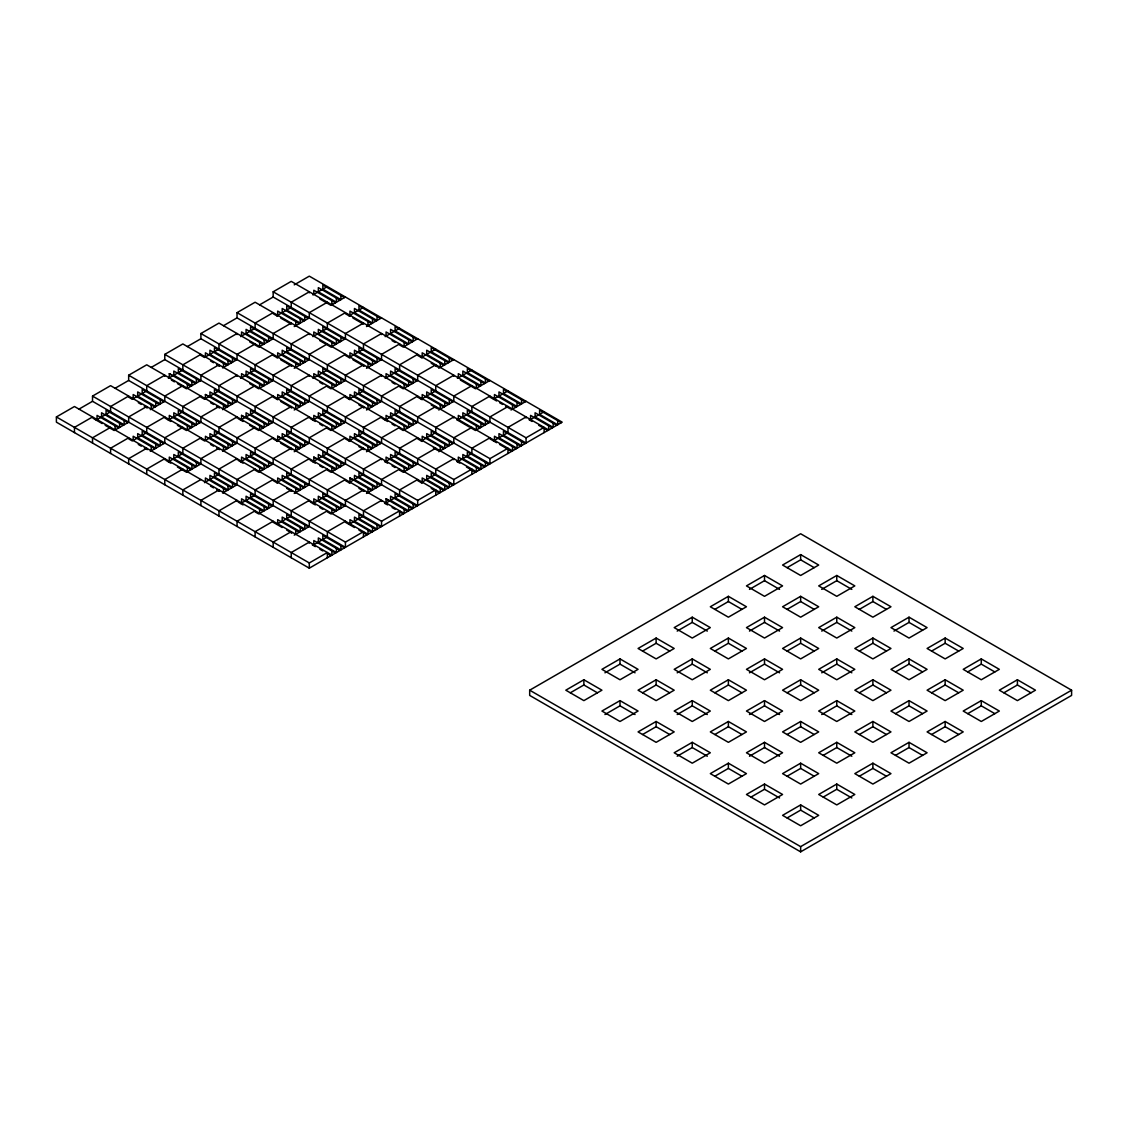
<?xml version="1.0" encoding="UTF-8"?>
<svg xmlns="http://www.w3.org/2000/svg" width="1128" height="1128" viewBox="0 0 1128 1128"><rect width="100%" height="100%" fill="white"/><g stroke="black" fill="none" stroke-linecap="round" stroke-linejoin="round"><path stroke-width="1.5" d="M294.239 284.848L309.298 276.148L562.195 422.168L309.298 568.174L56.4 422.168L56.4 416.951L74.462 406.517L331.872 555.131L331.872 550.957M92.524 396.083L345.422 542.103L345.422 547.32L92.524 401.3L92.524 396.083L110.586 385.663L368.01 534.277L368.01 530.104M128.662 375.229L381.546 521.235L381.546 526.452L128.662 380.446L128.662 375.229L146.725 364.809L404.134 513.423L404.134 509.25L407.744 511.336L386.072 498.816L386.072 502.989M164.787 354.375L417.684 500.381L417.684 505.598L164.787 359.592L164.787 354.375L182.849 343.941L440.258 492.555L440.258 488.382M200.911 333.521L453.808 479.527L453.808 484.744L200.911 338.724L200.911 333.521L218.973 323.087L476.383 471.701L476.383 467.528M237.035 312.653L489.933 458.659L489.933 463.876L237.035 317.87L237.035 312.653L255.111 302.233L512.521 450.847L512.521 446.674M273.173 291.799L526.071 437.805L526.071 443.022L273.173 297.017L273.173 291.799L291.236 281.365L548.645 429.979L548.645 425.82M78.974 409.126L92.524 401.3M115.112 388.272L128.662 380.446M151.237 367.404L164.787 359.592M187.361 346.55L200.911 338.724M223.499 325.696L237.035 317.87M259.623 304.828L273.173 297.017M128.662 396.083L110.586 406.517L110.586 411.734L96.148 420.081M200.911 354.375L182.849 364.809L182.849 370.012L168.396 378.359M273.173 312.653L255.111 323.087L255.111 328.304L240.659 336.637M132.272 399.213L146.725 390.88L146.725 385.663L164.787 375.229L164.787 376.273M204.52 357.505L218.973 349.158L218.973 343.941L237.035 333.521L237.035 334.565M276.783 315.784L291.236 307.436L291.236 302.233L309.298 291.799L309.298 292.843M312.907 294.93L327.36 286.582M150.334 409.647L164.787 401.3L164.787 396.083L182.849 385.663L182.849 386.707L186.458 388.793L200.911 380.446L200.911 375.229L218.973 364.809L218.973 365.839M222.583 367.925L237.035 359.592L237.035 354.375L255.111 343.941L255.111 344.985L258.721 347.072L273.173 338.724L273.173 333.521L291.236 323.087L291.236 324.131L286.724 321.522M294.239 326.556L309.298 317.87L309.298 312.653L327.36 302.233L327.36 303.277L330.969 305.35L345.422 297.017M128.662 437.805L110.586 448.239L110.586 453.456M200.911 396.083L182.849 406.517L182.849 411.734L168.396 420.081M273.173 354.375L255.111 364.809L255.111 370.012L240.659 378.359M345.422 312.653L327.36 323.087L327.36 328.304L312.907 336.637M132.272 440.935L146.725 432.588L146.725 427.371L164.787 416.951L164.787 417.994M204.52 399.213L218.973 390.88L218.973 385.663L237.035 375.229L237.035 376.273M276.783 357.505L291.236 349.158L291.236 343.941L309.298 333.521L309.298 334.565M349.031 315.784L363.484 307.436M150.334 451.369L164.787 443.022L164.787 437.805L182.849 427.371L182.849 428.414M222.583 409.647L237.035 401.3L237.035 396.083L255.111 385.663L255.111 386.707L258.721 388.793L273.173 380.446L273.173 375.229L291.236 364.809L291.236 365.839M294.239 368.278L309.298 359.592L309.298 354.375L327.36 343.941L327.36 344.985L330.969 347.072L345.422 338.724L345.422 333.521L363.484 323.087L363.484 324.131L358.972 321.522M366.501 326.556L381.546 317.87M200.911 437.805L182.849 448.239L182.849 453.456L168.396 461.789M273.173 396.083L255.111 406.517L255.111 411.734L240.659 420.081M345.422 354.375L327.36 364.809L327.36 370.012L312.907 378.359M204.52 440.935L218.973 432.588L218.973 427.371L237.035 416.951L237.035 417.994M276.783 399.213L291.236 390.88L291.236 385.663L309.298 375.229L309.298 376.273M349.031 357.505L363.484 349.158L363.484 343.941L381.546 333.521L381.546 334.565M385.17 336.637L399.622 328.304M222.583 451.369L237.035 443.022L237.035 437.805L255.111 427.371L255.111 428.414M294.239 410L309.298 401.3L309.298 396.083L327.36 385.663L327.36 386.707L330.969 388.793L345.422 380.446L345.422 375.229L363.484 364.809L363.484 365.839M366.501 368.278L381.546 359.592L381.546 354.375L399.622 343.941L399.622 344.985L403.232 347.072L417.684 338.724M200.911 479.527L182.849 489.947L182.849 495.164M273.173 437.805L255.111 448.239L255.111 453.456L240.659 461.789M345.422 396.083L327.36 406.517L327.36 411.734L312.907 420.081M417.684 354.375L399.622 364.809L399.622 370.012L385.17 378.359M204.52 482.657L218.973 474.31L218.973 469.093L237.035 458.659L237.035 459.702M276.783 440.935L291.236 432.588L291.236 427.371L309.298 416.951L309.298 417.994M349.031 399.213L363.484 390.88L363.484 385.663L381.546 375.229L381.546 376.273M421.294 357.505L435.746 349.158M222.583 493.077L237.035 484.744L237.035 479.527L255.111 469.093L255.111 470.136L258.721 472.223L273.173 463.876L273.173 458.659L291.236 448.239L291.236 449.282M294.239 451.708L309.298 443.022L309.298 437.805L327.36 427.371L327.36 428.414L330.969 430.501L345.422 422.168L345.422 416.951L363.484 406.517L363.484 407.56M366.501 410L381.546 401.3L381.546 396.083L399.622 385.663L399.622 386.707L403.232 388.793L417.684 380.446L417.684 375.229L435.746 364.809L435.746 365.839M438.75 368.278L453.808 359.592M273.173 479.527L255.111 489.947L255.111 495.164L240.659 503.511M345.422 437.805L327.36 448.239L327.36 453.456L312.907 461.789M417.684 396.083L399.622 406.517L399.622 411.734L385.17 420.081M276.783 482.657L291.236 474.31L291.236 469.093L309.298 458.659L309.298 459.702M349.031 440.935L363.484 432.588L363.484 427.371L381.546 416.951L381.546 417.994M421.294 399.213L435.746 390.88L435.746 385.663L453.808 375.229L453.808 376.273M457.418 378.359L471.871 370.012M294.239 493.429L309.298 484.744L309.298 479.527L327.36 469.093L327.36 470.136L330.969 472.223L345.422 463.876L345.422 458.659L363.484 448.239L363.484 449.282M366.501 451.708L381.546 443.022L381.546 437.805L399.622 427.371L399.622 428.414L403.232 430.501L417.684 422.168L417.684 416.951L435.746 406.517L435.746 407.56M438.75 410L453.808 401.3L453.808 396.083L471.871 385.663L471.871 386.707L475.48 388.793L489.933 380.446M273.173 521.235L255.111 531.669L255.111 536.886M345.422 479.527L327.36 489.947L327.36 495.164L312.907 503.511M417.684 437.805L399.622 448.239L399.622 453.456L385.17 461.789M489.933 396.083L471.871 406.517L471.871 411.734L457.418 420.081M276.783 524.365L291.236 516.032L291.236 510.815L309.298 500.381L309.298 501.424M349.031 482.657L363.484 474.31L363.484 469.093L381.546 458.659L381.546 459.702M421.294 440.935L435.746 432.588L435.746 427.371L453.808 416.951L453.808 417.994M493.556 399.213L507.995 390.88M435.746 448.239L417.684 458.659L417.684 463.876L403.232 472.223L399.622 470.136L399.622 469.093L381.546 479.527L381.546 484.744L366.501 493.429M507.995 406.517L489.933 416.951L489.933 422.168L475.48 430.501L471.871 428.414L471.871 427.371L453.808 437.805L453.808 443.022L438.75 451.708M294.239 535.151L309.298 526.452L309.298 521.235L327.36 510.815L327.36 511.858L330.969 513.945L345.422 505.598L345.422 500.381L363.484 489.947L363.484 490.99M511.012 410L526.071 401.3M345.422 521.235L327.36 531.669L327.36 536.886L312.907 545.233M417.684 479.527L399.622 489.947L399.622 495.164L385.17 503.511M489.933 437.805L471.871 448.239L471.871 453.456L457.418 461.789M349.031 524.365L363.484 516.032L363.484 510.815L381.546 500.381L381.546 501.424M421.294 482.657L435.746 474.31L435.746 469.093L453.808 458.659L453.808 459.702M493.556 440.935L507.995 432.588L507.995 427.371L526.071 416.951L526.071 417.994M529.681 420.081L544.133 411.734M56.4 416.951L309.298 562.957L327.36 552.523L327.36 557.74M345.422 542.103L363.484 531.669L363.484 536.886M381.546 521.235L399.622 510.815L399.622 516.032M417.684 500.381L435.746 489.947L435.746 495.164M453.808 479.527L471.871 469.093L471.871 474.31M489.933 458.659L507.995 448.239L507.995 453.456M526.071 437.805L544.133 427.371L544.133 432.588M529.681 690.195L800.64 533.755L1071.6 690.195L1071.6 695.412L800.64 851.851L529.681 695.412L529.681 690.195L800.64 846.635L1071.6 690.195M583.867 679.761L565.805 690.195L583.867 700.629L601.929 690.195L583.867 679.761L583.867 684.978L570.317 692.803M620.005 658.907L601.929 669.341L620.005 679.761L638.067 669.341L620.005 658.907L620.005 664.124L604.946 672.81M656.129 638.053L638.067 648.473L656.129 658.907L674.191 648.473L656.129 638.053L656.129 643.256L642.579 651.082M692.254 617.185L674.191 627.619L692.254 638.053L710.316 627.619L692.254 617.185L692.254 622.402L707.312 631.088M728.378 596.331L710.316 606.765L728.378 617.185L746.454 606.765L728.378 596.331L728.378 601.548L714.842 609.374M764.516 575.477L746.454 585.897L764.516 596.331L782.578 585.897L764.516 575.477L764.516 580.68L749.457 589.38M800.64 554.609L782.578 565.043L800.64 575.477L818.702 565.043L800.64 554.609L800.64 559.826L787.09 567.652M677.195 631.088L692.254 622.402M620.005 700.629L601.929 711.049L620.005 721.483L638.067 711.049L620.005 700.629L620.005 705.832L604.946 714.532M656.129 679.761L638.067 690.195L656.129 700.629L674.191 690.195L656.129 679.761L656.129 684.978L642.579 692.803M692.254 658.907L674.191 669.341L692.254 679.761L710.316 669.341L692.254 658.907L692.254 664.124L707.312 672.81M728.378 638.053L710.316 648.473L728.378 658.907L746.454 648.473L728.378 638.053L728.378 643.256L714.842 651.082M764.516 617.185L746.454 627.619L764.516 638.053L782.578 627.619L764.516 617.185L764.516 622.402L749.457 631.088M800.64 596.331L782.578 606.765L800.64 617.185L818.702 606.765L800.64 596.331L800.64 601.548L787.09 609.374M836.764 575.477L818.702 585.897L836.764 596.331L854.827 585.897L836.764 575.477L836.764 580.68L851.823 589.38M677.195 672.81L692.254 664.124M821.72 589.38L836.764 580.68M656.129 721.483L638.067 731.903L656.129 742.337L674.191 731.903L656.129 721.483L656.129 726.7L642.579 734.511M692.254 700.629L674.191 711.049L692.254 721.483L710.316 711.049L692.254 700.629L692.254 705.832L677.195 714.532M728.378 679.761L710.316 690.195L728.378 700.629L746.454 690.195L728.378 679.761L728.378 684.978L714.842 692.803M764.516 658.907L746.454 669.341L764.516 679.761L782.578 669.341L764.516 658.907L764.516 664.124L749.457 672.81M800.64 638.053L782.578 648.473L800.64 658.907L818.702 648.473L800.64 638.053L800.64 643.256L814.19 651.082M836.764 617.185L818.702 627.619L836.764 638.053L854.827 627.619L836.764 617.185L836.764 622.402L851.823 631.088M872.889 596.331L854.827 606.765L872.889 617.185L890.965 606.765L872.889 596.331L872.889 601.548L859.353 609.374M787.09 651.082L800.64 643.256M821.72 631.088L836.764 622.402M692.254 742.337L674.191 752.771L692.254 763.191L710.316 752.771L692.254 742.337L692.254 747.554L707.312 756.239M728.378 721.483L710.316 731.903L728.378 742.337L746.454 731.903L728.378 721.483L728.378 726.7L714.842 734.511M764.516 700.629L746.454 711.049L764.516 721.483L782.578 711.049L764.516 700.629L764.516 705.832L779.561 714.532M800.64 679.761L782.578 690.195L800.64 700.629L818.702 690.195L800.64 679.761L800.64 684.978L787.09 692.803M836.764 658.907L818.702 669.341L836.764 679.761L854.827 669.341L836.764 658.907L836.764 664.124L821.72 672.81M872.889 638.053L854.827 648.473L872.889 658.907L890.965 648.473L872.889 638.053L872.889 643.256L859.353 651.082M909.027 617.185L890.965 627.619L909.027 638.053L927.089 627.619L909.027 617.185L909.027 622.402L893.968 631.088M677.195 756.239L692.254 747.554M749.457 714.532L764.516 705.832M728.378 763.191L710.316 773.625L728.378 784.059L746.454 773.625L728.378 763.191L728.378 768.408L741.928 776.233M764.516 742.337L746.454 752.771L764.516 763.191L782.578 752.771L764.516 742.337L764.516 747.554L749.457 756.239M800.64 721.483L782.578 731.903L800.64 742.337L818.702 731.903L800.64 721.483L800.64 726.7L787.09 734.511M836.764 700.629L818.702 711.049L836.764 721.483L854.827 711.049L836.764 700.629L836.764 705.832L851.823 714.532M872.889 679.761L854.827 690.195L872.889 700.629L890.965 690.195L872.889 679.761L872.889 684.978L886.439 692.803M909.027 658.907L890.965 669.341L909.027 679.761L927.089 669.341L909.027 658.907L909.027 664.124L895.477 671.935M945.151 638.053L927.089 648.473L945.151 658.907L963.213 648.473L945.151 638.053L945.151 643.256L931.601 651.082M714.842 776.233L728.378 768.408M821.72 714.532L836.764 705.832M859.353 692.803L872.889 684.978M764.516 784.059L746.454 794.479L764.516 804.913L782.578 794.479L764.516 784.059L764.516 789.276L779.561 797.961M800.64 763.191L782.578 773.625L800.64 784.059L818.702 773.625L800.64 763.191L800.64 768.408L787.09 776.233M836.764 742.337L818.702 752.771L836.764 763.191L854.827 752.771L836.764 742.337L836.764 747.554L851.823 756.239M872.889 721.483L854.827 731.903L872.889 742.337L890.965 731.903L872.889 721.483L872.889 726.7L886.439 734.511M909.027 700.629L890.965 711.049L909.027 721.483L927.089 711.049L909.027 700.629L909.027 705.832L895.477 713.657M945.151 679.761L927.089 690.195L945.151 700.629L963.213 690.195L945.151 679.761L945.151 684.978L931.601 692.803M981.275 658.907L963.213 669.341L981.275 679.761L999.337 669.341L981.275 658.907L981.275 664.124L967.725 671.935M750.966 797.087L764.516 789.276M823.214 755.379L836.764 747.554M859.353 734.511L872.889 726.7M800.64 804.913L782.578 815.347L800.64 825.766L818.702 815.347L800.64 804.913L800.64 810.13L787.09 817.955M836.764 784.059L818.702 794.479L836.764 804.913L854.827 794.479L836.764 784.059L836.764 789.276L851.823 797.961M872.889 763.191L854.827 773.625L872.889 784.059L890.965 773.625L872.889 763.191L872.889 768.408L859.353 776.233M909.027 742.337L890.965 752.771L909.027 763.191L927.089 752.771L909.027 742.337L909.027 747.554L895.477 755.379M945.151 721.483L927.089 731.903L945.151 742.337L963.213 731.903L945.151 721.483L945.151 726.7L931.601 734.511M981.275 700.629L963.213 711.049L981.275 721.483L999.337 711.049L981.275 700.629L981.275 705.832L994.825 713.657M1017.414 679.761L999.337 690.195L1017.414 700.629L1035.476 690.195L1017.414 679.761L1017.414 684.978L1030.95 692.803M823.214 797.087L836.764 789.276M967.725 713.657L981.275 705.832M1003.864 692.803L1017.414 684.978M800.64 559.826L814.19 567.652M872.889 601.548L886.439 609.374M909.027 622.402L922.577 630.228M945.151 643.256L958.701 651.082M981.275 664.124L994.825 671.935M344.519 297.538L322.848 285.017L322.848 289.191L340.91 299.625L340.91 295.451M380.644 318.392L358.972 305.871L358.972 310.045L377.034 320.479L377.034 316.305M416.782 339.246L395.096 326.739L395.096 330.913L413.158 341.333L413.158 337.159M452.906 360.114L431.234 347.593L431.234 351.767L449.296 362.201L449.296 358.027M489.03 380.968L467.359 368.447L467.359 372.621L485.421 383.055L485.421 378.881M525.169 401.822L503.483 389.315L503.483 393.489L521.545 403.909L521.545 399.735M561.293 422.69L539.607 410.169L539.607 414.343L557.683 424.777L557.683 420.603M340.007 300.147L318.336 287.626L318.336 291.799L336.398 302.233L336.398 298.06M376.132 321.001L354.46 308.48L354.46 312.653L372.522 323.087L372.522 318.914M412.256 341.854L390.584 329.348L390.584 333.521L408.646 343.941L408.646 339.768M448.394 362.722L426.708 350.202L426.708 354.375L444.77 364.809L444.77 360.636M484.518 383.576L462.847 371.056L462.847 375.229L480.909 385.663L480.909 381.49M520.642 404.43L498.971 391.924L498.971 396.083L517.033 406.517L517.033 402.344M556.781 425.298L535.095 412.777L535.095 416.951L553.157 427.371L553.157 423.211M335.495 302.755L313.81 290.234L313.81 294.408M371.62 323.609L349.948 311.088L349.948 315.262M407.744 344.463L386.072 331.956L386.072 336.116M443.868 365.331L422.196 352.81L422.196 356.984M480.006 386.185L458.32 373.664L458.32 377.838M516.13 407.039L494.459 394.532L494.459 398.692M552.255 427.893L530.583 415.386L530.583 419.56M319.83 298.92L326.457 302.755M345.422 313.697L349.948 316.305M352.951 318.04L358.069 321.001M392.093 340.642L395.096 342.376M417.684 355.419L422.196 358.027M431.234 363.244L437.847 367.065M460.435 380.094L469.459 385.311M489.933 397.126L496.56 400.962M499.577 402.696L502.58 404.43M505.598 406.165L510.11 408.773M529.074 419.729L532.092 421.463M538.705 425.298L547.743 430.501M764.516 580.68L779.561 589.38M800.64 601.548L814.19 609.374M872.889 643.256L886.439 651.082M909.027 664.124L922.577 671.935M945.151 684.978L958.701 692.803M308.395 318.392L286.724 305.871L286.724 310.045L304.786 320.479L304.786 316.305M344.519 339.246L322.848 326.739L322.848 330.913L340.91 341.333L340.91 337.159M380.644 360.114L358.972 347.593L358.972 351.767L377.034 362.201L377.034 358.027M416.782 380.968L395.096 368.447L395.096 372.621L413.158 383.055L413.158 378.881M452.906 401.822L431.234 389.315L431.234 393.489L449.296 403.909L449.296 399.735M489.03 422.69L467.359 410.169L467.359 414.343L485.421 424.777L485.421 420.603M525.169 443.544L503.483 431.023L503.483 435.196L521.545 445.63L521.545 441.457M303.883 321.001L282.197 308.48L282.197 312.653L300.259 323.087L300.259 318.914M340.007 341.854L318.336 329.348L318.336 333.521L336.398 343.941L336.398 339.768M376.132 362.722L354.46 350.202L354.46 354.375L372.522 364.809L372.522 360.636M412.256 383.576L390.584 371.056L390.584 375.229L408.646 385.663L408.646 381.49M448.394 404.43L426.708 391.924L426.708 396.083L444.77 406.517L444.77 402.344M484.518 425.298L462.847 412.777L462.847 416.951L480.909 427.371L480.909 423.211M520.642 446.152L498.971 433.631L498.971 437.805L517.033 448.239L517.033 444.065M299.357 323.609L277.685 311.088L277.685 315.262M335.495 344.463L313.81 331.956L313.81 336.116M371.62 365.331L349.948 352.81L349.948 356.984M407.744 386.185L386.072 373.664L386.072 377.838M443.868 407.039L422.196 394.532L422.196 398.692M480.006 427.893L458.32 415.386L458.32 419.56M516.13 448.761L494.459 436.24L494.459 440.413M273.173 313.697L277.685 316.305M280.689 318.04L285.807 321.001M319.83 340.642L326.457 344.463M345.422 355.419L349.948 358.027M352.951 359.762L358.069 362.722M358.972 363.244L364.09 366.191M392.093 382.364L395.096 384.098M417.684 397.126L422.196 399.735M431.234 404.952L437.847 408.773M456.826 419.729L459.829 421.463M460.435 421.816L469.459 427.033M489.933 438.848L496.56 442.669M499.577 444.418L502.58 446.152M503.483 446.674L511.618 451.369M728.378 601.548L741.928 609.374M764.516 622.402L779.561 631.088M836.764 664.124L851.823 672.81M909.027 705.832L922.577 713.657M945.151 726.7L958.701 734.511M272.271 339.246L250.585 326.739L250.585 330.913L268.647 341.333L268.647 337.159M308.395 360.114L286.724 347.593L286.724 351.767L304.786 362.201L304.786 358.027M344.519 380.968L322.848 368.447L322.848 372.621L340.91 383.055L340.91 378.881M380.644 401.822L358.972 389.315L358.972 393.489L377.034 403.909L377.034 399.735M416.782 422.69L395.096 410.169L395.096 414.343L413.158 424.777L413.158 420.603M452.906 443.544L431.234 431.023L431.234 435.196L449.296 445.63L449.296 441.457M489.03 464.398L467.359 451.891L467.359 456.064L485.421 466.484L485.421 462.311M267.745 341.854L246.073 329.348L246.073 333.521L264.135 343.941L264.135 339.768M303.883 362.722L282.197 350.202L282.197 354.375L300.259 364.809L300.259 360.636M340.007 383.576L318.336 371.056L318.336 375.229L336.398 385.663L336.398 381.49M376.132 404.43L354.46 391.924L354.46 396.083L372.522 406.517L372.522 402.344M412.256 425.298L390.584 412.777L390.584 416.951L408.646 427.371L408.646 423.211M448.394 446.152L426.708 433.631L426.708 437.805L444.77 448.239L444.77 444.065M484.518 467.006L462.847 454.499L462.847 458.659L480.909 469.093L480.909 464.919M263.233 344.463L241.561 331.956L241.561 336.116M299.357 365.331L277.685 352.81L277.685 356.984M335.495 386.185L313.81 373.664L313.81 377.838M371.62 407.039L349.948 394.532L349.948 398.692M407.744 427.893L386.072 415.386L386.072 419.56M443.868 448.761L422.196 436.24L422.196 440.413M480.006 469.615L458.32 457.094L458.32 461.267M249.683 341.854L254.195 344.463M273.173 355.419L277.685 358.027M280.689 359.762L285.807 362.722M286.724 363.244L291.842 366.191M319.83 382.364L322.848 384.098M345.422 397.126L349.948 399.735M358.972 404.952L364.09 407.913M382.759 418.685L387.581 421.463M392.093 424.072L395.096 425.82M417.684 438.848L422.196 441.457M433.335 447.886L437.847 450.495M456.826 461.451L459.829 463.185M466.456 467.006L475.48 472.223M728.378 643.256L741.928 651.082M764.516 664.124L779.561 672.81M800.64 684.978L814.19 692.803M909.027 747.554L922.577 755.379M236.133 360.114L214.461 347.593L214.461 351.767L232.523 362.201L232.523 358.027M272.271 380.968L250.585 368.447L250.585 372.621L268.647 383.055L268.647 378.881M308.395 401.822L286.724 389.315L286.724 393.489L304.786 403.909L304.786 399.735M344.519 422.69L322.848 410.169L322.848 414.343L340.91 424.777L340.91 420.603M380.644 443.544L358.972 431.023L358.972 435.196L377.034 445.63L377.034 441.457M416.782 464.398L395.096 451.891L395.096 456.064L413.158 466.484L413.158 462.311M452.906 485.266L431.234 472.745L431.234 476.918L449.296 487.352L449.296 483.179M231.621 362.722L209.949 350.202L209.949 354.375L228.011 364.809L228.011 360.636M267.745 383.576L246.073 371.056L246.073 375.229L264.135 385.663L264.135 381.49M303.883 404.43L282.197 391.924L282.197 396.083L300.259 406.517L300.259 402.344M340.007 425.298L318.336 412.777L318.336 416.951L336.398 427.371L336.398 423.211M376.132 446.152L354.46 433.631L354.46 437.805L372.522 448.239L372.522 444.065M412.256 467.006L390.584 454.499L390.584 458.659L408.646 469.093L408.646 464.919M448.394 487.86L426.708 475.353L426.708 479.527L444.77 489.947L444.77 485.787M227.109 365.331L205.423 352.81L205.423 356.984M263.233 386.185L241.561 373.664L241.561 377.838M299.357 407.039L277.685 394.532L277.685 398.692M335.495 427.893L313.81 415.386L313.81 419.56M371.62 448.761L349.948 436.24L349.948 440.413M407.744 469.615L386.072 457.094L386.072 461.267M443.868 490.469L422.196 477.962L422.196 482.135M200.911 355.419L203.928 357.153M210.541 360.974L213.559 362.722M216.562 364.457L219.579 366.191M249.683 383.576L254.195 386.185M273.173 397.126L277.685 399.735M280.689 401.483L285.807 404.43M286.724 404.952L291.842 407.913M310.496 418.685L315.318 421.463M319.83 424.072L322.848 425.82M345.422 438.848L349.948 441.457M358.972 446.674L364.09 449.621M384.563 461.451L387.581 463.185M392.093 465.793L395.096 467.528M417.684 480.57L422.196 483.179M431.234 488.382L439.356 493.077M656.129 643.256L669.679 651.082M728.378 684.978L741.928 692.803M800.64 726.7L814.19 734.511M872.889 768.408L886.439 776.233M200.008 380.968L178.337 368.447L178.337 372.621L196.399 383.055L196.399 378.881M236.133 401.822L214.461 389.315L214.461 393.489L232.523 403.909L232.523 399.735M272.271 422.69L250.585 410.169L250.585 414.343L268.647 424.777L268.647 420.603M308.395 443.544L286.724 431.023L286.724 435.196L304.786 445.63L304.786 441.457M344.519 464.398L322.848 451.891L322.848 456.064L340.91 466.484L340.91 462.311M380.644 485.266L358.972 472.745L358.972 476.918L377.034 487.352L377.034 483.179M416.782 506.119L395.096 493.599L395.096 497.772L413.158 508.206L413.158 504.033M195.496 383.576L173.811 371.056L173.811 375.229L191.887 385.663L191.887 381.49M231.621 404.43L209.949 391.924L209.949 396.083L228.011 406.517L228.011 402.344M267.745 425.298L246.073 412.777L246.073 416.951L264.135 427.371L264.135 423.211M303.883 446.152L282.197 433.631L282.197 437.805L300.259 448.239L300.259 444.065M340.007 467.006L318.336 454.499L318.336 458.659L336.398 469.093L336.398 464.919M376.132 487.86L354.46 475.353L354.46 479.527L372.522 489.947L372.522 485.787M412.256 508.728L390.584 496.207L390.584 500.381L408.646 510.815L408.646 506.641M169.299 377.838L169.299 373.664L190.97 386.185L187.361 384.098L187.361 388.272M205.423 398.692L205.423 394.532L227.109 407.039L223.499 404.952L223.499 409.126M241.561 419.56L241.561 415.386L263.233 427.893L259.623 425.82L259.623 429.979M277.685 440.413L277.685 436.24L299.357 448.761L295.748 446.674L295.748 450.847M313.81 461.267L313.81 457.094L335.495 469.615L331.872 467.528L331.872 471.701M349.948 482.135L349.948 477.962L371.62 490.469L368.01 488.382L368.01 492.555M169.299 373.664L172.908 375.751M205.423 394.532L209.047 396.605M241.561 415.386L245.171 417.473M277.685 436.24L281.295 438.327M313.81 457.094L317.419 459.181M349.948 477.962L353.558 480.049M386.072 498.816L389.682 500.902M171.414 380.094L174.417 381.842M177.434 383.576L181.946 386.185M200.911 397.126L203.928 398.875M210.541 402.696L213.559 404.43M216.562 406.165L219.579 407.913M238.248 418.685L243.056 421.463M249.683 425.298L258.721 430.501L273.173 422.168L273.173 416.951L291.236 406.517L291.236 407.56M273.173 438.848L277.685 441.457M280.689 443.191L285.807 446.152M286.724 446.674L291.842 449.621M310.496 460.407L315.318 463.185M319.83 465.793L322.848 467.528M345.422 480.57L349.948 483.179M358.972 488.382L364.09 491.343M384.563 503.159L387.581 504.907M392.093 507.515L395.096 509.25M398.72 511.336L403.232 513.945M620.005 664.124L635.05 672.81M656.129 684.978L669.679 692.803M692.254 705.832L707.312 714.532M728.378 726.7L741.928 734.511M764.516 747.554L779.561 756.239M800.64 768.408L814.19 776.233M163.884 401.822L142.198 389.315L142.198 393.489L160.275 403.909L160.275 399.735M200.008 422.69L178.337 410.169L178.337 414.343L196.399 424.777L196.399 420.603M236.133 443.544L214.461 431.023L214.461 435.196L232.523 445.63L232.523 441.457M272.271 464.398L250.585 451.891L250.585 456.064L268.647 466.484L268.647 462.311M308.395 485.266L286.724 472.745L286.724 476.918L304.786 487.352L304.786 483.179M344.519 506.119L322.848 493.599L322.848 497.772L340.91 508.206L340.91 504.033M380.644 526.973L358.972 514.467L358.972 518.626L377.034 529.06L377.034 524.887M159.358 404.43L137.686 391.924L137.686 396.083L155.749 406.517L155.749 402.344M195.496 425.298L173.811 412.777L173.811 416.951L191.887 427.371L191.887 423.211M231.621 446.152L209.949 433.631L209.949 437.805L228.011 448.239L228.011 444.065M267.745 467.006L246.073 454.499L246.073 458.659L264.135 469.093L264.135 464.919M303.883 487.86L282.197 475.353L282.197 479.527L300.259 489.947L300.259 485.787M340.007 508.728L318.336 496.207L318.336 500.381L336.398 510.815L336.398 506.641M376.132 529.582L354.46 517.075L354.46 521.235L372.522 531.669L372.522 527.495M154.846 407.039L133.174 394.532L133.174 398.692M190.97 427.893L169.299 415.386L169.299 419.56M227.109 448.761L205.423 436.24L205.423 440.413M263.233 469.615L241.561 457.094L241.561 461.267M299.357 490.469L277.685 477.962L277.685 482.135M335.495 511.336L313.81 498.816L313.81 502.989M371.62 532.19L349.948 519.67L349.948 523.843M128.662 397.126L131.666 398.875M138.293 402.696L141.296 404.43M144.313 406.165L147.317 407.913M165.985 418.685L170.807 421.463M177.434 425.298L186.458 430.501L200.911 422.168L200.911 416.951L218.973 406.517L218.973 407.56M200.911 438.848L203.928 440.583M210.541 444.418L213.559 446.152M216.562 447.886L219.579 449.621M238.248 460.407L243.056 463.185M273.173 480.57L277.685 483.179M286.724 488.382L291.842 491.343M310.496 502.115L315.318 504.907M319.83 507.515L322.848 509.25M345.422 522.278L354.46 527.495M358.972 530.104L367.108 534.799M583.867 684.978L597.417 692.803M620.005 705.832L635.05 714.532M656.129 726.7L669.679 734.511M800.64 810.13L814.19 817.955M127.746 422.69L106.074 410.169L106.074 414.343L124.136 424.777L124.136 420.603M163.884 443.544L142.198 431.023L142.198 435.196L160.275 445.63L160.275 441.457M200.008 464.398L178.337 451.891L178.337 456.064L196.399 466.484L196.399 462.311M236.133 485.266L214.461 472.745L214.461 476.918L232.523 487.352L232.523 483.179M272.271 506.119L250.585 493.599L250.585 497.772L268.647 508.206L268.647 504.033M308.395 526.973L286.724 514.467L286.724 518.626L304.786 529.06L304.786 524.887M344.519 547.841L322.848 535.321L322.848 539.494L340.91 549.914L340.91 545.755M123.234 425.298L101.562 412.777L101.562 416.951L119.624 427.371L119.624 423.211M159.358 446.152L137.686 433.631L137.686 437.805L155.749 448.239L155.749 444.065M195.496 467.006L173.811 454.499L173.811 458.659L191.887 469.093L191.887 464.919M231.621 487.86L209.949 475.353L209.949 479.527L228.011 489.947L228.011 485.787M267.745 508.728L246.073 496.207L246.073 500.381L264.135 510.815L264.135 506.641M303.883 529.582L282.197 517.075L282.197 521.235L300.259 531.669L300.259 527.495M340.007 550.436L318.336 537.929L318.336 542.103L336.398 552.523L336.398 548.363M118.722 427.893L97.05 415.386L97.05 419.56M154.846 448.761L133.174 436.24L133.174 440.413M190.97 469.615L169.299 457.094L169.299 461.267M227.109 490.469L205.423 477.962L205.423 482.135M263.233 511.336L241.561 498.816L241.561 502.989M299.357 532.19L277.685 519.67L277.685 523.843M335.495 553.044L313.81 540.538L313.81 544.711M93.737 418.685L98.545 421.463M99.151 421.816L102.169 423.55M105.172 425.298L114.21 430.501L128.662 422.168L128.662 416.951L146.725 406.517L146.725 407.56M128.662 438.848L131.666 440.583M138.293 444.418L141.296 446.152M144.313 447.886L147.317 449.621M165.985 460.407L170.807 463.185M177.434 467.006L186.458 472.223L200.911 463.876L200.911 458.659L218.973 448.239L218.973 449.282M210.541 486.126L213.559 487.86M216.562 489.608L219.579 491.343M238.248 502.115L243.056 504.907M273.173 522.278L282.197 527.495M286.724 530.104L291.842 533.065M312.301 544.88L315.318 546.615M319.83 549.223L322.848 550.957M326.457 553.044L330.969 555.653M800.64 846.635L800.64 851.851M512.521 404.952L512.521 409.126M476.383 384.098L476.383 388.272M476.383 425.82L476.383 429.979M440.258 363.244L440.258 367.404M440.258 404.952L440.258 409.126M440.258 446.674L440.258 450.847M404.134 342.376L404.134 346.55M404.134 384.098L404.134 388.272M404.134 425.82L404.134 429.979M404.134 467.528L404.134 471.701M368.01 321.522L368.01 325.696M368.01 363.244L368.01 367.404M368.01 404.952L368.01 409.126M368.01 446.674L368.01 450.847M331.872 300.668L331.872 304.828M331.872 342.376L331.872 346.55M331.872 384.098L331.872 388.272M331.872 425.82L331.872 429.979M331.872 509.25L331.872 513.423M309.298 543.146L309.298 542.103L291.236 552.523L291.236 557.74M309.298 562.957L309.298 568.174M295.748 321.522L295.748 325.696M295.748 363.244L295.748 367.404M295.748 404.952L295.748 409.126M295.748 488.382L295.748 492.555M295.748 530.104L295.748 534.277M291.236 490.99L291.236 489.947L273.173 500.381L273.173 505.598L258.721 513.945L255.111 511.858L255.111 510.815L237.035 521.235L237.035 526.452M291.236 532.712L291.236 531.669L273.173 542.103L273.173 547.32M259.623 342.376L259.623 346.55M259.623 384.098L259.623 388.272M259.623 467.528L259.623 471.701M259.623 509.25L259.623 513.423M237.035 501.424L237.035 500.381L218.973 510.815L218.973 516.032M223.499 363.244L223.499 367.404M223.499 446.674L223.499 450.847M223.499 488.382L223.499 492.555M218.973 490.99L218.973 489.947L200.911 500.381L200.911 505.598M187.361 425.82L187.361 429.979M187.361 467.528L187.361 471.701M182.849 470.136L182.849 469.093L164.787 479.527L164.787 484.744M164.787 459.702L164.787 458.659L146.725 469.093L146.725 474.31M151.237 404.952L151.237 409.126M151.237 446.674L151.237 450.847M146.725 449.282L146.725 448.239L128.662 458.659L128.662 463.876M115.112 425.82L115.112 429.979M110.586 428.414L110.586 427.371L92.524 437.805L92.524 443.022M92.524 417.994L92.524 416.951L74.462 427.371L74.462 432.588"/></g></svg>
